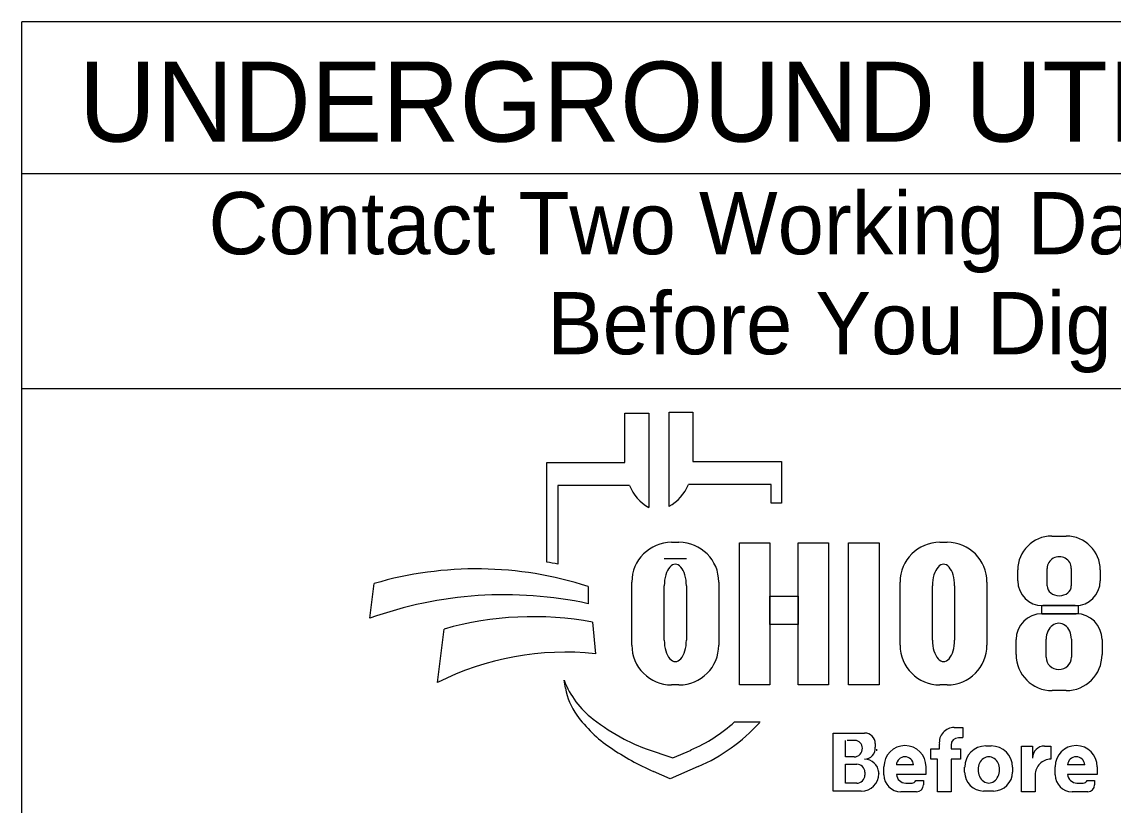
# Model space of a CAD drawing. Extents: x -4.4 to 34, y -55.5 to 22.
# Drawn here: x 14.578 to 17.031, y 1.216 to 2.979 of the extents above; entities that cross this region are included whole.
import ezdxf

# ---------------------------------------------------------------- set-up
doc = ezdxf.new("R2010")
doc.units = 0
doc.layers.add('SH_Data', color=7, linetype='Continuous')
doc.layers.add('SH_Masking', color=7, linetype='Continuous')

msp = doc.modelspace()

# ---------------------------------------------------------------- linework, layer by layer
at = {"layer": 'SH_Data'}
for p, q in [((14.5775, 0.6417), (14.5775, 2.9792)), ((18.8275, 2.9792), (14.5775, 2.9792)), ((14.5775, 2.6376), (18.8275, 2.6376)), ((14.5775, 2.1542), (18.8275, 2.1542))]:
    msp.add_line(p, q, dxfattribs=at)
at = {"layer": 'SH_Masking'}
for p, q in [((15.9336, 1.9872), (15.9336, 2.0987)), ((15.9336, 2.0987), (15.9872, 2.0987)), ((15.9872, 2.0987), (15.9872, 1.8866)), ((16.0329, 1.8889), (16.0329, 2.101)), ((16.0329, 2.101), (16.0865, 2.101)), ((16.0865, 2.101), (16.0865, 1.9895)), ((16.0865, 1.9895), (16.2858, 1.9895)), ((16.2858, 1.9895), (16.2858, 1.8957)), ((15.7576, 1.7633), (15.7576, 1.9872)), ((15.7576, 1.9872), (15.9336, 1.9872)), ((15.7829, 1.9358), (15.7829, 1.7589)), ((15.944, 1.9358), (15.7829, 1.9358)), ((16.2625, 1.9381), (16.0761, 1.9381)), ((16.2625, 1.8957), (16.2625, 1.9381)), ((16.2858, 1.8957), (16.2625, 1.8957)), ((16.8931, 1.822), (16.9259, 1.822)), ((16.0386, 1.808), (16.0551, 1.808)), ((16.6416, 1.808), (16.6581, 1.808)), ((16.0718, 1.771), (16.022, 1.771)), ((16.8168, 1.7214), (16.8168, 1.7457)), ((16.883, 1.71), (16.883, 1.7493)), ((16.9371, 1.7493), (16.9371, 1.71)), ((17.0022, 1.7457), (17.0022, 1.7214)), ((15.9491, 1.5765), (15.9491, 1.7185)), ((16.1446, 1.7185), (16.1446, 1.5765)), ((16.5521, 1.5765), (16.5521, 1.7185)), ((16.7476, 1.7185), (16.7476, 1.5765)), ((15.3603, 1.637), (15.3696, 1.7151)), ((15.8509, 1.7086), (15.8509, 1.6698)), ((16.022, 1.5879), (16.022, 1.7103)), ((16.0718, 1.7103), (16.0718, 1.5879)), ((16.625, 1.5879), (16.625, 1.7103)), ((16.6748, 1.7103), (16.6748, 1.5879)), ((16.871, 1.6471), (16.9483, 1.6471)), ((16.9462, 1.6654), (16.8728, 1.6654)), ((15.8609, 1.628), (15.8671, 1.5571)), ((15.5121, 1.4925), (15.5268, 1.6126)), ((16.8131, 1.5552), (16.8131, 1.5892)), ((16.8806, 1.5492), (16.8806, 1.5901)), ((16.9375, 1.5901), (16.9375, 1.5492)), ((17.0062, 1.5892), (17.0062, 1.5552)), ((15.7998, 1.4796), (15.7967, 1.4975)), ((16.0551, 1.4871), (16.0386, 1.4871)), ((16.6581, 1.4871), (16.6416, 1.4871)), ((16.9253, 1.4742), (16.8941, 1.4742)), ((16.1801, 1.4037), (16.2375, 1.4037)), ((16.4014, 1.248), (16.4014, 1.3787)), ((16.4014, 1.3787), (16.4725, 1.3787)), ((16.6739, 1.3915), (16.6934, 1.3915)), ((16.6934, 1.3915), (16.6934, 1.3685)), ((16.4293, 1.3252), (16.4293, 1.3621)), ((16.4545, 1.3621), (16.4333, 1.3621)), ((16.4963, 1.3549), (16.4963, 1.347)), ((16.6407, 1.3431), (16.6407, 1.3535)), ((16.6668, 1.3515), (16.6668, 1.3431)), ((16.6934, 1.368), (16.6833, 1.368)), ((16.7452, 1.3497), (16.7573, 1.3497)), ((15.9816, 1.3433), (16.0411, 1.3228)), ((16.0411, 1.3228), (16.0821, 1.3406)), ((16.4487, 1.3252), (16.4293, 1.3252)), ((16.6213, 1.3201), (16.6213, 1.3431)), ((16.6213, 1.3431), (16.6407, 1.3431)), ((16.6668, 1.3431), (16.6883, 1.3431)), ((16.6883, 1.3431), (16.6883, 1.3201)), ((16.8254, 1.2468), (16.8254, 1.3494)), ((16.8254, 1.3494), (16.85, 1.3494)), ((16.85, 1.3494), (16.85, 1.3226)), ((16.8772, 1.3494), (16.8911, 1.3494)), ((16.8911, 1.3494), (16.8911, 1.3198)), ((16.0983, 1.3033), (16.035, 1.2758)), ((16.4293, 1.2658), (16.4293, 1.3086)), ((16.4293, 1.3086), (16.4549, 1.3086)), ((16.5159, 1.2847), (16.5159, 1.3031)), ((16.5825, 1.3071), (16.544, 1.3071)), ((16.6104, 1.3031), (16.6104, 1.2855)), ((16.6362, 1.3201), (16.6213, 1.3201)), ((16.6362, 1.2468), (16.6362, 1.3201)), ((16.6883, 1.3201), (16.6668, 1.3201)), ((16.6668, 1.3201), (16.6668, 1.2468)), ((16.6973, 1.2911), (16.6973, 1.3019)), ((16.8051, 1.3019), (16.8051, 1.2911)), ((16.9008, 1.2847), (16.9008, 1.3031)), ((16.9674, 1.3071), (16.9289, 1.3071)), ((16.9953, 1.3031), (16.9953, 1.2855)), ((16.035, 1.2758), (15.9977, 1.2923)), ((16.473, 1.2905), (16.473, 1.2842)), ((16.5043, 1.2876), (16.5043, 1.2873)), ((16.6104, 1.2855), (16.544, 1.2855)), ((16.8559, 1.2849), (16.8559, 1.2468)), ((16.9953, 1.2855), (16.9289, 1.2855)), ((16.4546, 1.2658), (16.4293, 1.2658)), ((16.5649, 1.2662), (16.5791, 1.2662)), ((16.5876, 1.2718), (16.6045, 1.2718)), ((16.6045, 1.2718), (16.6045, 1.262)), ((16.9499, 1.2662), (16.964, 1.2662)), ((16.9725, 1.2718), (16.9894, 1.2718)), ((16.9894, 1.2718), (16.9894, 1.262)), ((16.465, 1.248), (16.4014, 1.248)), ((16.5893, 1.2468), (16.5539, 1.2468)), ((16.6668, 1.2468), (16.6362, 1.2468)), ((16.7623, 1.2483), (16.7401, 1.2483)), ((16.8559, 1.2468), (16.8254, 1.2468)), ((16.9742, 1.2468), (16.9388, 1.2468))]:
    msp.add_line(p, q, dxfattribs=at)
for points in [[(16.191, 1.807), (16.259, 1.807), (16.259, 1.487), (16.191, 1.487)], [(16.3231, 1.807), (16.3911, 1.807), (16.3911, 1.487), (16.3231, 1.487)], [(16.4365, 1.807), (16.5052, 1.807), (16.5052, 1.487), (16.4365, 1.487)], [(16.259, 1.6871), (16.3231, 1.6871), (16.3231, 1.6231), (16.259, 1.6231)], [(16.8707, 1.6654), (16.9524, 1.6654), (16.9524, 1.647), (16.8707, 1.647)]]:
    msp.add_lwpolyline(points, close=True, dxfattribs=at)
for centre, radius, start, end in [((16.0353, 1.9725), 0.0985, 201.9296, 240.7469), ((15.9848, 1.9749), 0.0985, 299.2531, 338.0704), ((16.8931, 1.7457), 0.0763, 90, 180), ((16.9259, 1.7457), 0.0763, 0, 90), ((16.0386, 1.7185), 0.0895, 90, 180), ((16.0551, 1.7185), 0.0895, 0, 90), ((16.6416, 1.7185), 0.0895, 90, 180), ((16.6581, 1.7185), 0.0895, 0, 90), ((15.5997, 0.9291), 0.8191, 72.1402, 106.3144), ((15.6295, 0.9543), 0.8191, 79.2074, 81.0007), ((16.8728, 1.7214), 0.056, 180, 270), ((16.9462, 1.7214), 0.056, 270, 0), ((15.6628, 0.798), 0.8919, 77.8238, 109.8274), ((16.871, 1.5892), 0.0579, 90, 180), ((16.9483, 1.5892), 0.0579, 0, 90), ((15.7267, 0.9083), 0.7322, 79.44, 105.8467), ((16.0386, 1.5765), 0.0895, 180, 270), ((16.0551, 1.5765), 0.0895, 270, 0), ((16.6416, 1.5765), 0.0895, 180, 270), ((16.6581, 1.5765), 0.0895, 270, 0), ((15.7987, 0.9251), 0.6357, 83.8248, 116.8021), ((16.8941, 1.5552), 0.081, 180, 270), ((16.9253, 1.5552), 0.081, 270, 0), ((15.9841, 1.5696), 0.2008, 201.0457, 232.5314), ((15.9411, 1.5037), 0.1433, 189.6817, 216.0884), ((16.0747, 1.6011), 0.3088, 216.0884, 235.7167), ((16.1766, 1.8208), 0.5173, 232.5314, 241.794), ((15.9387, 1.6711), 0.3602, 293.4582, 312.0712), ((15.9387, 1.6711), 0.401, 293.4582, 317.8286), ((16.4725, 1.3549), 0.0238, 0, 90), ((16.6739, 1.3579), 0.0335, 90, 187.5187), ((16.0915, 1.662), 0.3371, 241.794, 250.9821), ((16.4506, 1.3452), 0.0169, 357.8325, 90), ((16.5632, 1.3031), 0.0473, 0, 180), ((16.6833, 1.3515), 0.0165, 90, 180), ((16.7452, 1.3019), 0.0478, 90, 180), ((16.7573, 1.3019), 0.0478, 0, 90), ((16.9481, 1.3031), 0.0473, 0, 180), ((16.2413, 1.8454), 0.6044, 235.7167, 246.2325), ((16.4487, 1.3439), 0.0187, 270, 2.0582), ((16.4721, 1.3442), 0.0243, 270, 6.6529), ((16.4827, 1.3427), 0.0175, 347.4023, 0), ((16.5632, 1.3061), 0.0193, 2.9632, 177.0368), ((16.8768, 1.3226), 0.0269, 89.2449, 180), ((16.9481, 1.3061), 0.0193, 2.9632, 177.0368), ((16.4549, 1.2905), 0.0181, 0, 90), ((16.4722, 1.2878), 0.0321, 4.0748, 90), ((16.8908, 1.2849), 0.0349, 89.6033, 180), ((16.4546, 1.2842), 0.0184, 270, 0), ((16.465, 1.2873), 0.0393, 270, 0), ((16.4714, 1.2876), 0.033, 0, 11.7502), ((16.5539, 1.2847), 0.038, 180, 270), ((16.5649, 1.2872), 0.021, 184.827, 270), ((16.7401, 1.2911), 0.0428, 180, 270), ((16.7623, 1.2911), 0.0428, 270, 0), ((16.9388, 1.2847), 0.038, 180, 270), ((16.9499, 1.2872), 0.021, 184.827, 270), ((16.5791, 1.2756), 0.00938, 270, 335.9979), ((16.5893, 1.262), 0.0152, 270, 0), ((16.964, 1.2756), 0.00938, 270, 335.9979), ((16.9742, 1.262), 0.0152, 270, 0)]:
    msp.add_arc(centre, radius, start, end, dxfattribs=at)
for centre, major_axis, ratio, start_param, end_param in [((16.9101, 1.7493), (0.0271, 0), 0.969373, 0, 3.141593), ((16.0469, 1.7103), (0, 0.0484), 0.514403, 4.712389, 7.853982), ((16.6499, 1.7103), (0, 0.0484), 0.514403, 4.712389, 7.853982), ((16.9101, 1.71), (0.0271, 0), 0.818453, 3.141593, 6.283185), ((16.909, 1.5901), (0, 0.0358), 0.794529, 4.712389, 7.853982), ((16.0469, 1.5879), (0, 0.0484), 0.514403, 1.570796, 4.712389), ((16.6499, 1.5879), (0, 0.0484), 0.514403, 1.570796, 4.712389), ((16.909, 1.5492), (0.0284, 0), 0.959837, 3.141593, 6.283185), ((16.7517, 1.2965), (0, 0.029), 0.832186, 4.712389, 7.853982), ((16.7517, 1.2965), (0, 0.0302), 0.797287, 1.570796, 4.712389)]:
    msp.add_ellipse(centre, major_axis=major_axis, ratio=ratio, start_param=start_param, end_param=end_param, dxfattribs=at)

# ---------------------------------------------------------------- texts
for s, height, p in [('UNDERGROUND UTILITIES', 0.18, (14.7057, 2.7096)), ('Contact Two Working Days', 0.14, (14.9972, 2.4561)), ('Before You Dig', 0.14, (15.7584, 2.2311))]:
    msp.add_text(s, height=height, dxfattribs=at).set_placement(p)

doc.saveas('drawing.dxf')
